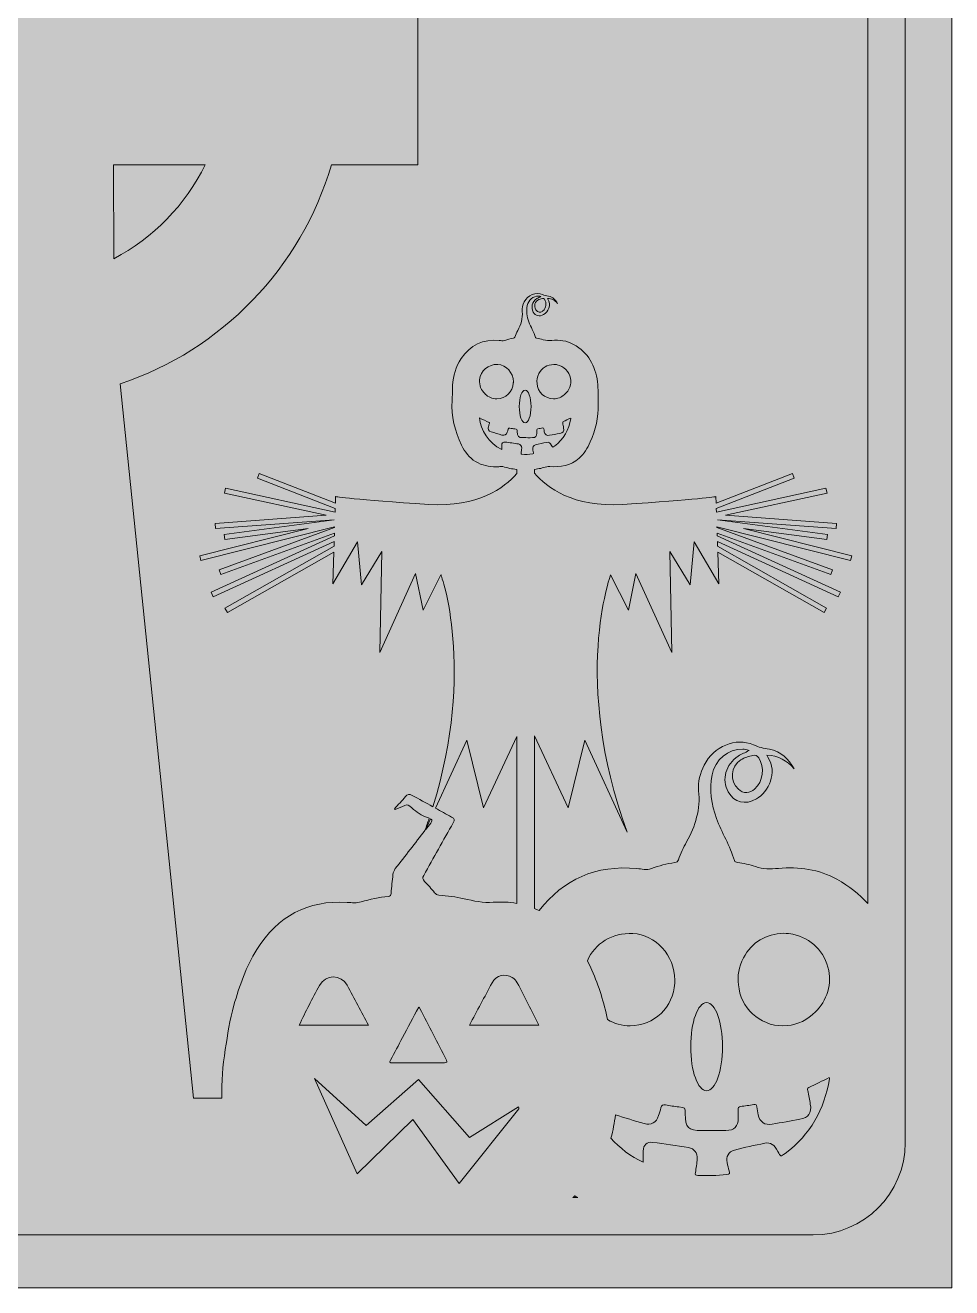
# Model space of a CAD drawing. Header units: centimetres. Extents: x 0.4 to 13.5, y -19.4 to -0.6.
# Drawn here: x 6.98 to 13.55, y -19.38 to -10.45 of the extents above; entities that cross this region are included whole.
import ezdxf

# ---------------------------------------------------------------- set-up
doc = ezdxf.new("R2010")
doc.units = ezdxf.units.CM
doc.header["$MEASUREMENT"] = 0
doc.layers.add('Layer 1', color=7, linetype='Continuous')

# ---------------------------------------------------------------- blocks, each defined once
blk = doc.blocks.new('block 3')
at = {"layer": 'Layer 1', "true_color": 0x2e3644}
h = blk.add_hatch(color=159, dxfattribs=at)
h.dxf.hatch_style = 2
h.paths.add_polyline_path([(13.5478, -19.383), (0.4222, -19.383), (0.4222, -0.632), (13.5478, -0.632)])
at = {"layer": 'Layer 1', "lineweight": 0}
blk.add_lwpolyline([(13.5478, -19.383), (0.4222, -19.383), (0.4222, -0.632), (13.5478, -0.632), (13.5478, -19.383)], dxfattribs=at)
blk = doc.blocks.new('block 2')
at = {"layer": 'Layer 1'}
blk.add_blockref('block 3', (0, 0), dxfattribs=at)

msp = doc.modelspace()

# ---------------------------------------------------------------- linework, layer by layer
at = {"layer": 'Layer 1', "lineweight": 0}
for points, knots in [([(12.566, -1.0062), (12.566, -1.0062), (1.404, -1.0062), (1.404, -1.0062), (1.0444, -1.0062), (0.7519, -1.2988), (0.7519, -1.6584), (0.7519, -1.6584), (0.7519, -18.3567), (0.7519, -18.3567), (0.7519, -18.7163), (1.0444, -19.0088), (1.404, -19.0088), (1.404, -19.0088), (12.566, -19.0088), (12.566, -19.0088), (12.9256, -19.0088), (13.2181, -18.7163), (13.2181, -18.3567), (13.2181, -18.3567), (13.2181, -1.6584), (13.2181, -1.6584), (13.2181, -1.2988), (12.9256, -1.0062), (12.566, -1.0062)], [0, 0, 0, 0, 1, 1, 1, 2, 2, 2, 3, 3, 3, 4, 4, 4, 5, 5, 5, 6, 6, 6, 7, 7, 7, 8, 8, 8, 8]), ([(12.9535, -16.6636), (12.8928, -16.5981), (12.8212, -16.5396), (12.7345, -16.4912), (12.6061, -16.4192), (12.4646, -16.4016), (12.3199, -16.4142), (12.2641, -16.4185), (12.2109, -16.4223), (12.1571, -16.4016), (12.1163, -16.386), (12.0725, -16.3778), (12.0299, -16.3722), (12.0205, -16.371), (12.0111, -16.3691), (12.0086, -16.3578), (11.9773, -16.2538), (11.9184, -16.1618), (11.8815, -16.0603), (11.8452, -15.9601), (11.8301, -15.8574), (11.8502, -15.7522), (11.8702, -15.6445), (11.9654, -15.5668), (12.0675, -15.5699), (12.0813, -15.5706), (12.0938, -15.5731), (12.1126, -15.58), (12.0838, -15.595), (12.0581, -15.6038), (12.0356, -15.6188), (11.9454, -15.6783), (11.9159, -15.7835), (11.9648, -15.8731), (12.0061, -15.9476), (12.0875, -15.9676), (12.1639, -15.9225), (12.2497, -15.8712), (12.3174, -15.7372), (12.2447, -15.6269), (12.2428, -15.6238), (12.241, -15.6194), (12.2378, -15.6125), (12.3199, -15.6157), (12.3813, -15.6507), (12.4307, -15.7096), (12.3907, -15.6407), (12.3393, -15.5843), (12.256, -15.5706), (12.2166, -15.5649), (12.1802, -15.5562), (12.1427, -15.5393), (12.018, -15.4835), (11.8602, -15.5512), (11.7944, -15.6827), (11.7656, -15.7397), (11.7487, -15.801), (11.755, -15.8643), (11.7688, -15.9958), (11.7318, -16.1136), (11.6698, -16.2269), (11.6473, -16.267), (11.6272, -16.309), (11.6116, -16.3528), (11.6072, -16.3653), (11.5997, -16.371), (11.5865, -16.3728), (11.5295, -16.3816), (11.4738, -16.3948), (11.4199, -16.4148), (11.3849, -16.428), (11.3517, -16.4179), (11.3178, -16.4148), (11.0273, -16.3891), (10.7974, -16.4906), (10.6264, -16.7129), (10.6152, -16.7075), (10.6035, -16.7039), (10.5921, -16.6992), (10.5921, -16.6992), (10.5921, -15.4753), (10.5921, -15.4753), (10.5921, -15.4753), (10.8309, -15.9844), (10.8309, -15.9844), (10.8309, -15.9844), (10.9479, -15.5069), (10.9479, -15.5069), (10.9479, -15.5069), (11.2489, -16.1567), (11.2489, -16.1567), (10.8542, -15.0789), (11.1317, -14.3354), (11.1317, -14.3354), (11.1317, -14.3354), (11.2581, -14.5849), (11.2581, -14.5849), (11.2581, -14.5849), (11.3111, -14.3258), (11.3111, -14.3258), (11.3111, -14.3258), (11.565, -14.8849), (11.565, -14.8849), (11.565, -14.8849), (11.5511, -14.1705), (11.5511, -14.1705), (11.5511, -14.1705), (11.6939, -14.406), (11.6939, -14.406), (11.6939, -14.406), (11.7234, -14.1016), (11.7234, -14.1016), (11.7234, -14.1016), (11.8977, -14.3995), (11.8977, -14.3995), (11.8977, -14.3995), (11.8903, -14.175), (11.8903, -14.175), (11.8903, -14.175), (12.6438, -14.6028), (12.6438, -14.6028), (12.6438, -14.6028), (12.6615, -14.5718), (12.6615, -14.5718), (12.6615, -14.5718), (11.889, -14.1331), (11.889, -14.1331), (11.889, -14.1331), (11.8879, -14.1005), (11.8879, -14.1005), (11.8879, -14.1005), (12.7439, -14.4906), (12.7439, -14.4906), (12.7439, -14.4906), (12.7587, -14.4581), (12.7587, -14.4581), (12.7587, -14.4581), (11.8866, -14.0606), (11.8866, -14.0606), (11.8866, -14.0606), (11.8859, -14.0401), (11.8859, -14.0401), (11.8859, -14.0401), (12.6911, -14.3336), (12.6911, -14.3336), (12.6911, -14.3336), (12.7033, -14.3001), (12.7033, -14.3001), (12.7033, -14.3001), (11.8847, -14.0017), (11.8847, -14.0017), (11.8847, -14.0017), (11.8845, -13.9961), (11.8845, -13.9961), (11.8845, -13.9961), (12.8312, -14.2355), (12.8312, -14.2355), (12.8312, -14.2355), (12.84, -14.2009), (12.84, -14.2009), (12.84, -14.2009), (12.072, -14.0067), (12.072, -14.0067), (12.072, -14.0067), (12.663, -14.0863), (12.663, -14.0863), (12.663, -14.0863), (12.6678, -14.0509), (12.6678, -14.0509), (12.6678, -14.0509), (11.8876, -13.9458), (11.8876, -13.9458), (11.8876, -13.9458), (12.7293, -14.0069), (12.7293, -14.0069), (12.7293, -14.0069), (12.7319, -13.9713), (12.7319, -13.9713), (12.7319, -13.9713), (11.9449, -13.9142), (11.9449, -13.9142), (11.9449, -13.9142), (12.6644, -13.7567), (12.6644, -13.7567), (12.6644, -13.7567), (12.6568, -13.7218), (12.6568, -13.7218), (12.6568, -13.7218), (11.8811, -13.8916), (11.8811, -13.8916), (11.8811, -13.8916), (11.8802, -13.8664), (11.8802, -13.8664), (11.8802, -13.8664), (12.4316, -13.6509), (12.4316, -13.6509), (12.4316, -13.6509), (12.4186, -13.6176), (12.4186, -13.6176), (12.4186, -13.6176), (11.879, -13.8286), (11.879, -13.8286), (11.879, -13.8286), (11.8775, -13.7821), (11.8775, -13.7821), (11.8775, -13.7821), (11.7477, -13.8038), (11.2162, -13.8377), (10.8666, -13.86), (10.6793, -13.717), (10.5921, -13.6165), (10.5921, -13.6165), (10.5921, -13.5894), (10.5921, -13.5894), (10.6216, -13.5857), (10.6508, -13.5793), (10.6795, -13.5711), (10.6864, -13.5692), (10.6931, -13.5684), (10.7004, -13.569), (10.7765, -13.5753), (10.8481, -13.5633), (10.9076, -13.511), (10.9436, -13.4793), (10.9686, -13.4389), (10.9871, -13.395), (11.0232, -13.3095), (11.0478, -13.2211), (11.0443, -13.1272), (11.0424, -13.0748), (11.0446, -13.0219), (11.0381, -12.9699), (11.0237, -12.8551), (10.9725, -12.7623), (10.8688, -12.7044), (10.8212, -12.6779), (10.7686, -12.6713), (10.7148, -12.6758), (10.6942, -12.6776), (10.6744, -12.6789), (10.6544, -12.6712), (10.6393, -12.6654), (10.6232, -12.6625), (10.6072, -12.6603), (10.6038, -12.6598), (10.6004, -12.6591), (10.5993, -12.6551), (10.5878, -12.6164), (10.5659, -12.5822), (10.5522, -12.5445), (10.5386, -12.5074), (10.5331, -12.4692), (10.5405, -12.4302), (10.548, -12.3902), (10.5834, -12.3614), (10.6211, -12.3627), (10.6263, -12.3629), (10.6311, -12.3638), (10.6381, -12.3664), (10.6272, -12.3718), (10.6178, -12.3752), (10.6093, -12.3807), (10.5759, -12.4027), (10.5649, -12.4418), (10.5832, -12.4752), (10.5983, -12.5028), (10.6287, -12.5102), (10.6571, -12.4933), (10.6889, -12.4744), (10.714, -12.4247), (10.6871, -12.3838), (10.6862, -12.3825), (10.6857, -12.3808), (10.6846, -12.3784), (10.7148, -12.3795), (10.7376, -12.3924), (10.756, -12.4145), (10.7411, -12.3887), (10.7221, -12.3678), (10.6911, -12.3629), (10.6766, -12.3606), (10.663, -12.3574), (10.6492, -12.3513), (10.6028, -12.3305), (10.5443, -12.3555), (10.5198, -12.4043), (10.5092, -12.4256), (10.5028, -12.4483), (10.5053, -12.4718), (10.5104, -12.5206), (10.4967, -12.5644), (10.4735, -12.6063), (10.4652, -12.6213), (10.4577, -12.6368), (10.452, -12.653), (10.4504, -12.6578), (10.4477, -12.6599), (10.4427, -12.6606), (10.4216, -12.6638), (10.4009, -12.6687), (10.381, -12.6761), (10.3678, -12.6809), (10.3555, -12.6772), (10.343, -12.6761), (10.2274, -12.6659), (10.1378, -12.7098), (10.0731, -12.8052), (10.0343, -12.8626), (10.0151, -12.9265), (10.012, -12.9952), (10.0104, -13.0308), (10.0113, -13.0666), (10.0088, -13.1021), (10.0007, -13.2143), (10.0284, -13.3187), (10.0763, -13.4186), (10.0988, -13.4654), (10.1297, -13.5064), (10.175, -13.5341), (10.2201, -13.5615), (10.2699, -13.5714), (10.3222, -13.5707), (10.3333, -13.5706), (10.3445, -13.5707), (10.3555, -13.5686), (10.3596, -13.5677), (10.3634, -13.5687), (10.3674, -13.5698), (10.4, -13.5796), (10.433, -13.5862), (10.4663, -13.5899), (10.4663, -13.5899), (10.4663, -13.6195), (10.4663, -13.6195), (10.378, -13.7199), (10.191, -13.8598), (9.8449, -13.8377), (9.3134, -13.8038), (9.1836, -13.7821), (9.1836, -13.7821), (9.1836, -13.7821), (9.1821, -13.8286), (9.1821, -13.8286), (9.1821, -13.8286), (8.6424, -13.6176), (8.6424, -13.6176), (8.6424, -13.6176), (8.6294, -13.6509), (8.6294, -13.6509), (8.6294, -13.6509), (9.1808, -13.8664), (9.1808, -13.8664), (9.1808, -13.8664), (9.18, -13.8916), (9.18, -13.8916), (9.18, -13.8916), (8.4043, -13.7218), (8.4043, -13.7218), (8.4043, -13.7218), (8.3967, -13.7567), (8.3967, -13.7567), (8.3967, -13.7567), (9.1162, -13.9142), (9.1162, -13.9142), (9.1162, -13.9142), (8.3292, -13.9713), (8.3292, -13.9713), (8.3292, -13.9713), (8.3318, -14.0069), (8.3318, -14.0069), (8.3318, -14.0069), (9.1735, -13.9458), (9.1735, -13.9458), (9.1735, -13.9458), (8.3933, -14.0509), (8.3933, -14.0509), (8.3933, -14.0509), (8.3981, -14.0863), (8.3981, -14.0863), (8.3981, -14.0863), (8.9891, -14.0067), (8.9891, -14.0067), (8.9891, -14.0067), (8.2211, -14.2009), (8.2211, -14.2009), (8.2211, -14.2009), (8.2298, -14.2355), (8.2298, -14.2355), (8.2298, -14.2355), (9.1766, -13.9961), (9.1766, -13.9961), (9.1766, -13.9961), (9.1764, -14.0017), (9.1764, -14.0017), (9.1764, -14.0017), (8.3578, -14.3001), (8.3578, -14.3001), (8.3578, -14.3001), (8.37, -14.3336), (8.37, -14.3336), (8.37, -14.3336), (9.1751, -14.0401), (9.1751, -14.0401), (9.1751, -14.0401), (9.1745, -14.0606), (9.1745, -14.0606), (9.1745, -14.0606), (8.3024, -14.4581), (8.3024, -14.4581), (8.3024, -14.4581), (8.3172, -14.4906), (8.3172, -14.4906), (8.3172, -14.4906), (9.1732, -14.1005), (9.1732, -14.1005), (9.1732, -14.1005), (9.1721, -14.1331), (9.1721, -14.1331), (9.1721, -14.1331), (8.3996, -14.5718), (8.3996, -14.5718), (8.3996, -14.5718), (8.4173, -14.6028), (8.4173, -14.6028), (8.4173, -14.6028), (9.1707, -14.175), (9.1707, -14.175), (9.1707, -14.175), (9.1634, -14.3995), (9.1634, -14.3995), (9.1634, -14.3995), (9.3377, -14.1016), (9.3377, -14.1016), (9.3377, -14.1016), (9.3672, -14.406), (9.3672, -14.406), (9.3672, -14.406), (9.5099, -14.1705), (9.5099, -14.1705), (9.5099, -14.1705), (9.496, -14.8849), (9.496, -14.8849), (9.496, -14.8849), (9.75, -14.3258), (9.75, -14.3258), (9.75, -14.3258), (9.803, -14.5849), (9.803, -14.5849), (9.803, -14.5849), (9.9294, -14.3354), (9.9294, -14.3354), (9.9294, -14.3354), (10.1761, -14.9974), (9.8726, -15.9775), (9.8236, -15.9507), (9.7745, -15.9245), (9.7259, -15.8969), (9.7046, -15.885), (9.6927, -15.8887), (9.6783, -15.9056), (9.6532, -15.9357), (9.6263, -15.9639), (9.6, -15.9921), (9.6012, -15.9939), (9.6025, -15.9952), (9.6044, -15.9964), (9.6282, -15.9871), (9.6513, -15.9783), (9.6745, -15.9683), (9.6914, -15.9601), (9.7033, -15.9658), (9.7234, -15.9858), (9.7553, -16.0165), (9.7935, -16.039), (9.8348, -16.0541), (9.8394, -16.0558), (9.843, -16.0574), (9.8464, -16.059), (9.8369, -16.0875), (9.8267, -16.1162), (9.8163, -16.1451), (9.7464, -16.2356), (9.6766, -16.3263), (9.6063, -16.416), (9.5968, -16.4292), (9.5906, -16.4417), (9.5893, -16.458), (9.5856, -16.5025), (9.5799, -16.5463), (9.5762, -16.5908), (9.5749, -16.6039), (9.5712, -16.6102), (9.5574, -16.6121), (9.4923, -16.6202), (9.4278, -16.6321), (9.3651, -16.6509), (9.3319, -16.6616), (9.2994, -16.6572), (9.2662, -16.6547), (8.985, -16.6377), (8.7733, -16.7517), (8.6249, -16.9885), (8.5478, -17.1112), (8.5034, -17.2459), (8.4627, -17.383), (8.4326, -17.4857), (8.4195, -17.5922), (8.4019, -17.6974), (8.3835, -17.8113), (8.3742, -17.9261), (8.3769, -18.0406), (8.3769, -18.0406), (8.1773, -18.0406), (8.1773, -18.0406), (8.1773, -18.0406), (7.6579, -12.9839), (7.6579, -12.9839), (8.3764, -12.7444), (8.9396, -12.163), (9.1537, -11.4333), (9.1537, -11.4333), (9.767, -11.4333), (9.767, -11.4333), (9.767, -11.4333), (9.767, -10.2575), (9.767, -10.2575), (9.767, -10.2575), (9.1876, -10.2575), (9.1876, -10.2575), (9.0004, -9.4476), (8.3889, -8.7985), (7.6004, -8.5585), (7.6004, -8.5585), (7.5977, -7.7901), (7.5977, -7.7901), (7.5977, -7.7901), (7.1352, -7.7901), (7.1352, -7.7901), (7.7654, -6.7565), (8.9158, -7.3499), (8.9158, -7.3499), (9.5746, -6.2114), (11.1704, -6.7468), (11.1704, -6.7468), (10.7299, -4.7484), (12.6386, -3.7228), (12.9535, -3.5685), (12.9535, -3.5685), (12.9535, -16.6636), (12.9535, -16.6636)], [0, 0, 0, 0, 1, 1, 1, 2, 2, 2, 3, 3, 3, 4, 4, 4, 5, 5, 5, 6, 6, 6, 7, 7, 7, 8, 8, 8, 9, 9, 9, 10, 10, 10, 11, 11, 11, 12, 12, 12, 13, 13, 13, 14, 14, 14, 15, 15, 15, 16, 16, 16, 17, 17, 17, 18, 18, 18, 19, 19, 19, 20, 20, 20, 21, 21, 21, 22, 22, 22, 23, 23, 23, 24, 24, 24, 25, 25, 25, 26, 26, 26, 27, 27, 27, 28, 28, 28, 29, 29, 29, 30, 30, 30, 31, 31, 31, 32, 32, 32, 33, 33, 33, 34, 34, 34, 35, 35, 35, 36, 36, 36, 37, 37, 37, 38, 38, 38, 39, 39, 39, 40, 40, 40, 41, 41, 41, 42, 42, 42, 43, 43, 43, 44, 44, 44, 45, 45, 45, 46, 46, 46, 47, 47, 47, 48, 48, 48, 49, 49, 49, 50, 50, 50, 51, 51, 51, 52, 52, 52, 53, 53, 53, 54, 54, 54, 55, 55, 55, 56, 56, 56, 57, 57, 57, 58, 58, 58, 59, 59, 59, 60, 60, 60, 61, 61, 61, 62, 62, 62, 63, 63, 63, 64, 64, 64, 65, 65, 65, 66, 66, 66, 67, 67, 67, 68, 68, 68, 69, 69, 69, 70, 70, 70, 71, 71, 71, 72, 72, 72, 73, 73, 73, 74, 74, 74, 75, 75, 75, 76, 76, 76, 77, 77, 77, 78, 78, 78, 79, 79, 79, 80, 80, 80, 81, 81, 81, 82, 82, 82, 83, 83, 83, 84, 84, 84, 85, 85, 85, 86, 86, 86, 87, 87, 87, 88, 88, 88, 89, 89, 89, 90, 90, 90, 91, 91, 91, 92, 92, 92, 93, 93, 93, 94, 94, 94, 95, 95, 95, 96, 96, 96, 97, 97, 97, 98, 98, 98, 99, 99, 99, 100, 100, 100, 101, 101, 101, 102, 102, 102, 103, 103, 103, 104, 104, 104, 105, 105, 105, 106, 106, 106, 107, 107, 107, 108, 108, 108, 109, 109, 109, 110, 110, 110, 111, 111, 111, 112, 112, 112, 113, 113, 113, 114, 114, 114, 115, 115, 115, 116, 116, 116, 117, 117, 117, 118, 118, 118, 119, 119, 119, 120, 120, 120, 121, 121, 121, 122, 122, 122, 123, 123, 123, 124, 124, 124, 125, 125, 125, 126, 126, 126, 127, 127, 127, 128, 128, 128, 129, 129, 129, 130, 130, 130, 131, 131, 131, 132, 132, 132, 133, 133, 133, 134, 134, 134, 135, 135, 135, 136, 136, 136, 137, 137, 137, 138, 138, 138, 139, 139, 139, 140, 140, 140, 141, 141, 141, 142, 142, 142, 143, 143, 143, 144, 144, 144, 145, 145, 145, 146, 146, 146, 147, 147, 147, 148, 148, 148, 149, 149, 149, 150, 150, 150, 151, 151, 151, 152, 152, 152, 153, 153, 153, 154, 154, 154, 155, 155, 155, 156, 156, 156, 157, 157, 157, 158, 158, 158, 159, 159, 159, 160, 160, 160, 161, 161, 161, 162, 162, 162, 163, 163, 163, 164, 164, 164, 165, 165, 165, 166, 166, 166, 167, 167, 167, 168, 168, 168, 169, 169, 169, 170, 170, 170, 171, 171, 171, 172, 172, 172, 173, 173, 173, 174, 174, 174, 175, 175, 175, 176, 176, 176, 177, 177, 177, 178, 178, 178, 179, 179, 179, 180, 180, 180, 181, 181, 181, 182, 182, 182, 183, 183, 183, 183]), ([(7.6104, -11.4333), (7.6104, -11.4333), (8.2601, -11.4333), (8.2601, -11.4333), (8.1205, -11.7176), (7.8927, -11.9508), (7.6127, -12.0976), (7.6127, -12.0976), (7.6104, -11.4333), (7.6104, -11.4333)], [0, 0, 0, 0, 1, 1, 1, 2, 2, 2, 3, 3, 3, 3]), ([(10.648, -12.3788), (10.6551, -12.3772), (10.6592, -12.3795), (10.6631, -12.3852), (10.6794, -12.4097), (10.6746, -12.448), (10.6523, -12.4674), (10.6464, -12.4725), (10.6399, -12.4767), (10.6316, -12.4764), (10.623, -12.4769), (10.616, -12.4733), (10.6097, -12.4677), (10.5858, -12.4461), (10.5889, -12.4079), (10.616, -12.3906), (10.6259, -12.3843), (10.6367, -12.3812), (10.648, -12.3788)], [0, 0, 0, 0, 1, 1, 1, 2, 2, 2, 3, 3, 3, 4, 4, 4, 5, 5, 5, 6, 6, 6, 6]), ([(10.2036, -12.9546), (10.21, -12.8892), (10.2648, -12.8437), (10.3323, -12.8469), (10.3917, -12.8498), (10.4422, -12.9042), (10.4427, -12.9697), (10.4427, -12.9721), (10.4424, -12.9747), (10.4421, -12.9773), (10.4421, -12.9773), (10.4421, -12.9778), (10.4421, -12.9778), (10.4394, -13.04), (10.3882, -13.0896), (10.3252, -13.0896), (10.2933, -13.0896), (10.2644, -13.0768), (10.2432, -13.0561), (10.2429, -13.0559), (10.2427, -13.0557), (10.2424, -13.0554), (10.2134, -13.0291), (10.1996, -12.9957), (10.2036, -12.9546)], [0, 0, 0, 0, 1, 1, 1, 2, 2, 2, 3, 3, 3, 4, 4, 4, 5, 5, 5, 6, 6, 6, 7, 7, 7, 8, 8, 8, 8]), ([(10.6101, -12.9817), (10.6067, -12.9584), (10.611, -12.9349), (10.6233, -12.9112), (10.6454, -12.869), (10.6819, -12.8487), (10.729, -12.8466), (10.7373, -12.8463), (10.7453, -12.8474), (10.7532, -12.8491), (10.8002, -12.8582), (10.8373, -12.8958), (10.8471, -12.9439), (10.8559, -12.9862), (10.8388, -13.0319), (10.8055, -13.0593), (10.8049, -13.0598), (10.8042, -13.0604), (10.8035, -13.0609), (10.783, -13.0788), (10.7561, -13.0896), (10.7268, -13.0896), (10.6652, -13.0896), (10.6147, -13.042), (10.6101, -12.9817)], [0, 0, 0, 0, 1, 1, 1, 2, 2, 2, 3, 3, 3, 4, 4, 4, 5, 5, 5, 6, 6, 6, 7, 7, 7, 8, 8, 8, 8]), ([(10.4843, -13.1445), (10.4843, -13.0805), (10.503, -13.0286), (10.5261, -13.0286), (10.5491, -13.0286), (10.5678, -13.0805), (10.5678, -13.1445), (10.5678, -13.2085), (10.5491, -13.2603), (10.5261, -13.2603), (10.503, -13.2603), (10.4843, -13.2085), (10.4843, -13.1445)], [0, 0, 0, 0, 1, 1, 1, 2, 2, 2, 3, 3, 3, 4, 4, 4, 4]), ([(10.2711, -13.2568), (10.2748, -13.2583), (10.2735, -13.2611), (10.2728, -13.2636), (10.2706, -13.271), (10.2684, -13.2784), (10.2663, -13.2859), (10.2613, -13.304), (10.2682, -13.3176), (10.2857, -13.3233), (10.311, -13.3314), (10.3364, -13.3392), (10.362, -13.3466), (10.3799, -13.3517), (10.3941, -13.3435), (10.3997, -13.3256), (10.4019, -13.3189), (10.4043, -13.3122), (10.4058, -13.3053), (10.4073, -13.2979), (10.4106, -13.2956), (10.4183, -13.2974), (10.4298, -13.2998), (10.4416, -13.3014), (10.4533, -13.3025), (10.4703, -13.3042), (10.4703, -13.304), (10.4702, -13.3205), (10.4701, -13.3576), (10.4769, -13.3646), (10.5143, -13.3647), (10.5352, -13.3648), (10.5562, -13.3649), (10.5771, -13.3647), (10.5988, -13.3645), (10.6092, -13.3537), (10.6093, -13.3322), (10.6093, -13.3248), (10.6095, -13.3173), (10.6092, -13.3099), (10.6091, -13.3052), (10.6102, -13.3025), (10.6156, -13.3018), (10.6273, -13.3004), (10.6389, -13.2984), (10.6505, -13.2963), (10.6559, -13.2952), (10.6577, -13.2972), (10.6583, -13.3022), (10.6592, -13.3092), (10.6607, -13.3162), (10.6619, -13.3232), (10.6654, -13.3422), (10.6796, -13.3517), (10.6987, -13.3482), (10.723, -13.3437), (10.7472, -13.3395), (10.7714, -13.3353), (10.7939, -13.3314), (10.803, -13.3184), (10.7988, -13.2958), (10.7966, -13.2838), (10.7946, -13.2718), (10.7924, -13.2599), (10.7917, -13.2565), (10.7906, -13.2536), (10.7949, -13.2515), (10.8129, -13.2431), (10.8306, -13.2344), (10.8488, -13.2256), (10.849, -13.2273), (10.8494, -13.2283), (10.8492, -13.2292), (10.8356, -13.3094), (10.7992, -13.3759), (10.7329, -13.4247), (10.7203, -13.4338), (10.7203, -13.4337), (10.7133, -13.42), (10.7042, -13.4019), (10.6947, -13.395), (10.6789, -13.3982), (10.6521, -13.4034), (10.6256, -13.4094), (10.5991, -13.416), (10.5843, -13.4197), (10.5765, -13.4344), (10.5799, -13.4492), (10.5815, -13.4564), (10.5832, -13.4638), (10.5857, -13.4706), (10.5882, -13.4774), (10.5859, -13.4797), (10.5794, -13.4804), (10.5538, -13.4831), (10.5283, -13.4835), (10.5026, -13.4827), (10.4972, -13.4827), (10.4957, -13.4806), (10.4967, -13.4752), (10.4988, -13.4633), (10.5008, -13.4512), (10.5016, -13.4391), (10.5026, -13.4235), (10.4941, -13.412), (10.4786, -13.4095), (10.4474, -13.4043), (10.416, -13.3998), (10.3846, -13.3959), (10.3683, -13.3939), (10.36, -13.4024), (10.3598, -13.4187), (10.3597, -13.4283), (10.3598, -13.4378), (10.3598, -13.448), (10.2661, -13.4064), (10.211, -13.3062), (10.2031, -13.2252), (10.2256, -13.2371), (10.2481, -13.2477), (10.2711, -13.2568)], [0, 0, 0, 0, 1, 1, 1, 2, 2, 2, 3, 3, 3, 4, 4, 4, 5, 5, 5, 6, 6, 6, 7, 7, 7, 8, 8, 8, 9, 9, 9, 10, 10, 10, 11, 11, 11, 12, 12, 12, 13, 13, 13, 14, 14, 14, 15, 15, 15, 16, 16, 16, 17, 17, 17, 18, 18, 18, 19, 19, 19, 20, 20, 20, 21, 21, 21, 22, 22, 22, 23, 23, 23, 24, 24, 24, 25, 25, 25, 26, 26, 26, 27, 27, 27, 28, 28, 28, 29, 29, 29, 30, 30, 30, 31, 31, 31, 32, 32, 32, 33, 33, 33, 34, 34, 34, 35, 35, 35, 36, 36, 36, 37, 37, 37, 38, 38, 38, 39, 39, 39, 40, 40, 40, 40]), ([(10.0171, -16.091), (10.0284, -16.0704), (10.0271, -16.0616), (10.0052, -16.0503), (9.9669, -16.0298), (9.9289, -16.0082), (9.8906, -15.9874), (9.8906, -15.9874), (10.1132, -15.5069), (10.1132, -15.5069), (10.1132, -15.5069), (10.2302, -15.9844), (10.2302, -15.9844), (10.2302, -15.9844), (10.4663, -15.481), (10.4663, -15.481), (10.4663, -15.481), (10.4663, -16.6619), (10.4663, -16.6619), (10.4123, -16.6525), (10.3565, -16.65), (10.2995, -16.654), (10.2275, -16.6597), (10.1611, -16.644), (10.0935, -16.629), (10.0346, -16.6164), (9.9757, -16.6083), (9.9156, -16.6027), (9.9019, -16.6014), (9.8931, -16.5964), (9.8843, -16.5864), (9.8618, -16.5588), (9.8392, -16.5307), (9.8135, -16.5062), (9.7985, -16.4918), (9.7979, -16.4805), (9.8073, -16.4636), (9.8774, -16.3396), (9.9463, -16.215), (10.0171, -16.091)], [0, 0, 0, 0, 1, 1, 1, 2, 2, 2, 3, 3, 3, 4, 4, 4, 5, 5, 5, 6, 6, 6, 7, 7, 7, 8, 8, 8, 9, 9, 9, 10, 10, 10, 11, 11, 11, 12, 12, 12, 13, 13, 13, 13]), ([(12.1395, -15.6138), (12.1589, -15.6094), (12.1696, -15.6157), (12.1802, -15.6313), (12.2241, -15.6971), (12.2115, -15.7998), (12.1514, -15.8524), (12.1351, -15.8662), (12.1176, -15.8775), (12.0957, -15.8768), (12.0725, -15.8781), (12.0537, -15.8681), (12.0368, -15.853), (11.9723, -15.7948), (11.9804, -15.6921), (12.0537, -15.6457), (12.08, -15.6288), (12.1095, -15.6201), (12.1395, -15.6138)], [0, 0, 0, 0, 1, 1, 1, 2, 2, 2, 3, 3, 3, 4, 4, 4, 5, 5, 5, 6, 6, 6, 6]), ([(9.8195, -16.141), (9.8195, -16.141), (9.8553, -16.0637), (9.8553, -16.0637), (9.8733, -16.0748), (9.8647, -16.0825), (9.8568, -16.0929), (9.8444, -16.1089), (9.8319, -16.1249), (9.8195, -16.141)], [0, 0, 0, 0, 1, 1, 1, 2, 2, 2, 3, 3, 3, 3]), ([(10.9991, -17.1344), (10.9891, -17.1118), (10.9784, -17.0893), (10.9671, -17.0674), (11.0197, -16.9452), (11.1431, -16.8682), (11.289, -16.8751), (11.4494, -16.8826), (11.5853, -17.0292), (11.5865, -17.2058), (11.5865, -17.212), (11.5859, -17.2189), (11.5853, -17.2258), (11.5853, -17.2258), (11.5853, -17.2277), (11.5853, -17.2277), (11.5778, -17.3949), (11.4393, -17.5289), (11.2703, -17.5289), (11.2114, -17.5289), (11.1569, -17.5133), (11.1099, -17.4845), (11.0842, -17.3649), (11.0486, -17.2477), (10.9991, -17.1344)], [0, 0, 0, 0, 1, 1, 1, 2, 2, 2, 3, 3, 3, 4, 4, 4, 5, 5, 5, 6, 6, 6, 7, 7, 7, 8, 8, 8, 8]), ([(12.0731, -17.048), (12.1326, -16.9346), (12.231, -16.8795), (12.3581, -16.8738), (12.38, -16.8732), (12.4019, -16.8764), (12.4232, -16.8807), (12.5497, -16.9052), (12.6493, -17.0066), (12.6762, -17.1363), (12.6994, -17.2502), (12.6537, -17.373), (12.5641, -17.4469), (12.5623, -17.4482), (12.5604, -17.45), (12.5585, -17.4513), (12.5034, -17.4995), (12.4307, -17.5289), (12.3518, -17.5289), (12.1859, -17.5289), (12.05, -17.4005), (12.0374, -17.2377), (12.028, -17.1751), (12.0399, -17.1118), (12.0731, -17.048)], [0, 0, 0, 0, 1, 1, 1, 2, 2, 2, 3, 3, 3, 4, 4, 4, 5, 5, 5, 6, 6, 6, 7, 7, 7, 8, 8, 8, 8]), ([(10.4192, -17.5239), (10.4192, -17.5239), (10.1317, -17.5239), (10.1317, -17.5239), (10.1856, -17.4231), (10.2382, -17.3241), (10.2914, -17.2239), (10.3208, -17.1688), (10.3872, -17.1563), (10.4342, -17.1857), (10.4492, -17.1945), (10.4617, -17.2083), (10.4705, -17.2252), (10.5219, -17.3254), (10.572, -17.4237), (10.6233, -17.5239), (10.6233, -17.5239), (10.4192, -17.5239), (10.4192, -17.5239)], [0, 0, 0, 0, 1, 1, 1, 2, 2, 2, 3, 3, 3, 4, 4, 4, 5, 5, 5, 6, 6, 6, 6]), ([(8.9261, -17.5245), (8.9706, -17.4281), (9.0188, -17.336), (9.0683, -17.2421), (9.1102, -17.1632), (9.2236, -17.1626), (9.2662, -17.2415), (9.3163, -17.336), (9.3658, -17.4293), (9.4165, -17.5245), (9.4165, -17.5245), (8.9261, -17.5245), (8.9261, -17.5245)], [0, 0, 0, 0, 1, 1, 1, 2, 2, 2, 3, 3, 3, 4, 4, 4, 4]), ([(9.9682, -17.7707), (9.977, -17.7876), (9.9701, -17.7901), (9.9545, -17.7901), (9.8317, -17.7901), (9.7077, -17.7901), (9.5843, -17.7907), (9.5662, -17.7907), (9.5643, -17.7857), (9.5724, -17.7707), (9.6012, -17.7181), (9.6288, -17.6648), (9.657, -17.6122), (9.6946, -17.5408), (9.7328, -17.4701), (9.7722, -17.3962), (9.7772, -17.4012), (9.7791, -17.403), (9.7804, -17.4056), (9.843, -17.527), (9.905, -17.6492), (9.9682, -17.7707)], [0, 0, 0, 0, 1, 1, 1, 2, 2, 2, 3, 3, 3, 4, 4, 4, 5, 5, 5, 6, 6, 6, 7, 7, 7, 7]), ([(11.6986, -17.6767), (11.6986, -17.5039), (11.7487, -17.3642), (11.8114, -17.3642), (11.8734, -17.3642), (11.9235, -17.5039), (11.9235, -17.6767), (11.9235, -17.849), (11.8734, -17.9886), (11.8114, -17.9886), (11.7487, -17.9886), (11.6986, -17.849), (11.6986, -17.6767)], [0, 0, 0, 0, 1, 1, 1, 2, 2, 2, 3, 3, 3, 4, 4, 4, 4]), ([(10.0597, -18.6449), (10.0597, -18.6449), (9.7309, -18.1915), (9.7309, -18.1915), (9.7309, -18.1915), (9.337, -18.5754), (9.337, -18.5754), (9.337, -18.5754), (9.0345, -17.9022), (9.0345, -17.9022), (9.0345, -17.9022), (9.399, -18.2341), (9.399, -18.2341), (9.399, -18.2341), (9.7703, -17.9085), (9.7703, -17.9085), (9.7703, -17.9085), (10.1317, -18.3193), (10.1317, -18.3193), (10.1317, -18.3193), (10.478, -18.1013), (10.478, -18.1013), (10.4793, -18.107), (10.4812, -18.112), (10.4824, -18.117), (10.4824, -18.117), (10.0597, -18.6449), (10.0597, -18.6449)], [0, 0, 0, 0, 1, 1, 1, 2, 2, 2, 3, 3, 3, 4, 4, 4, 5, 5, 5, 6, 6, 6, 7, 7, 7, 8, 8, 8, 9, 9, 9, 9]), ([(12.3681, -18.4314), (12.3343, -18.4558), (12.3343, -18.4558), (12.3155, -18.4189), (12.2911, -18.37), (12.2654, -18.3512), (12.2228, -18.36), (12.1508, -18.3744), (12.0794, -18.3901), (12.008, -18.4082), (11.9679, -18.4182), (11.9473, -18.4577), (11.956, -18.4972), (11.9604, -18.5166), (11.9648, -18.5366), (11.9717, -18.5554), (11.9786, -18.5735), (11.9723, -18.5798), (11.9548, -18.5817), (11.8859, -18.5886), (11.817, -18.5898), (11.7481, -18.5879), (11.7331, -18.5873), (11.7293, -18.5823), (11.7318, -18.5673), (11.7375, -18.5354), (11.7431, -18.5028), (11.745, -18.4702), (11.7481, -18.4283), (11.7249, -18.3976), (11.683, -18.3907), (11.599, -18.3763), (11.5145, -18.3644), (11.4299, -18.3537), (11.3861, -18.3481), (11.3636, -18.3713), (11.3629, -18.4151), (11.3629, -18.4151), (11.3629, -18.494), (11.3629, -18.494), (11.2728, -18.4539), (11.1957, -18.3938), (11.1337, -18.323), (11.1494, -18.2692), (11.1588, -18.2147), (11.165, -18.159), (11.2321, -18.1803), (11.3009, -18.2009), (11.3692, -18.221), (11.4174, -18.2347), (11.4556, -18.2128), (11.4707, -18.1646), (11.4763, -18.1464), (11.4832, -18.1283), (11.4869, -18.1095), (11.4913, -18.0901), (11.5001, -18.0838), (11.5208, -18.0882), (11.5521, -18.0951), (11.5834, -18.0995), (11.6153, -18.1026), (11.661, -18.107), (11.661, -18.1063), (11.6604, -18.1508), (11.6604, -18.251), (11.6786, -18.2698), (11.7794, -18.2698), (11.8358, -18.2704), (11.8921, -18.2704), (11.9485, -18.2698), (12.0067, -18.2692), (12.0349, -18.2404), (12.0356, -18.1821), (12.0356, -18.1621), (12.0362, -18.1421), (12.0349, -18.122), (12.0349, -18.1095), (12.0374, -18.1026), (12.0525, -18.1001), (12.0838, -18.0963), (12.1151, -18.0913), (12.1464, -18.0857), (12.1608, -18.0826), (12.1658, -18.0882), (12.1671, -18.1013), (12.1696, -18.1201), (12.174, -18.1389), (12.1771, -18.1577), (12.1865, -18.2091), (12.2247, -18.2347), (12.276, -18.2253), (12.3418, -18.2134), (12.4069, -18.2015), (12.4721, -18.1903), (12.5328, -18.1803), (12.5572, -18.1452), (12.546, -18.0838), (12.5403, -18.0519), (12.5347, -18.0193), (12.5284, -17.9874), (12.5266, -17.9786), (12.524, -17.9705), (12.5353, -17.9648), (12.5835, -17.9423), (12.6318, -17.9185), (12.6806, -17.8953), (12.6812, -17.8997), (12.6825, -17.9022), (12.6819, -17.9047), (12.6449, -18.1208), (12.5472, -18.2999), (12.3681, -18.4314)], [0, 0, 0, 0, 1, 1, 1, 2, 2, 2, 3, 3, 3, 4, 4, 4, 5, 5, 5, 6, 6, 6, 7, 7, 7, 8, 8, 8, 9, 9, 9, 10, 10, 10, 11, 11, 11, 12, 12, 12, 13, 13, 13, 14, 14, 14, 15, 15, 15, 16, 16, 16, 17, 17, 17, 18, 18, 18, 19, 19, 19, 20, 20, 20, 21, 21, 21, 22, 22, 22, 23, 23, 23, 24, 24, 24, 25, 25, 25, 26, 26, 26, 27, 27, 27, 28, 28, 28, 29, 29, 29, 30, 30, 30, 31, 31, 31, 32, 32, 32, 33, 33, 33, 34, 34, 34, 35, 35, 35, 36, 36, 36, 37, 37, 37, 37]), ([(10.8628, -18.7442), (10.8675, -18.7402), (10.8724, -18.7368), (10.877, -18.7326), (10.8842, -18.7368), (10.8916, -18.7403), (10.8989, -18.7442), (10.8989, -18.7442), (10.8628, -18.7442), (10.8628, -18.7442)], [0, 0, 0, 0, 1, 1, 1, 2, 2, 2, 3, 3, 3, 3])]:
    msp.add_open_spline(points, degree=3, knots=knots, dxfattribs=at)

# ---------------------------------------------------------------- block references
at = {"layer": 'Layer 1'}
msp.add_blockref('block 2', (0, 0), dxfattribs=at)

doc.saveas('drawing.dxf')
